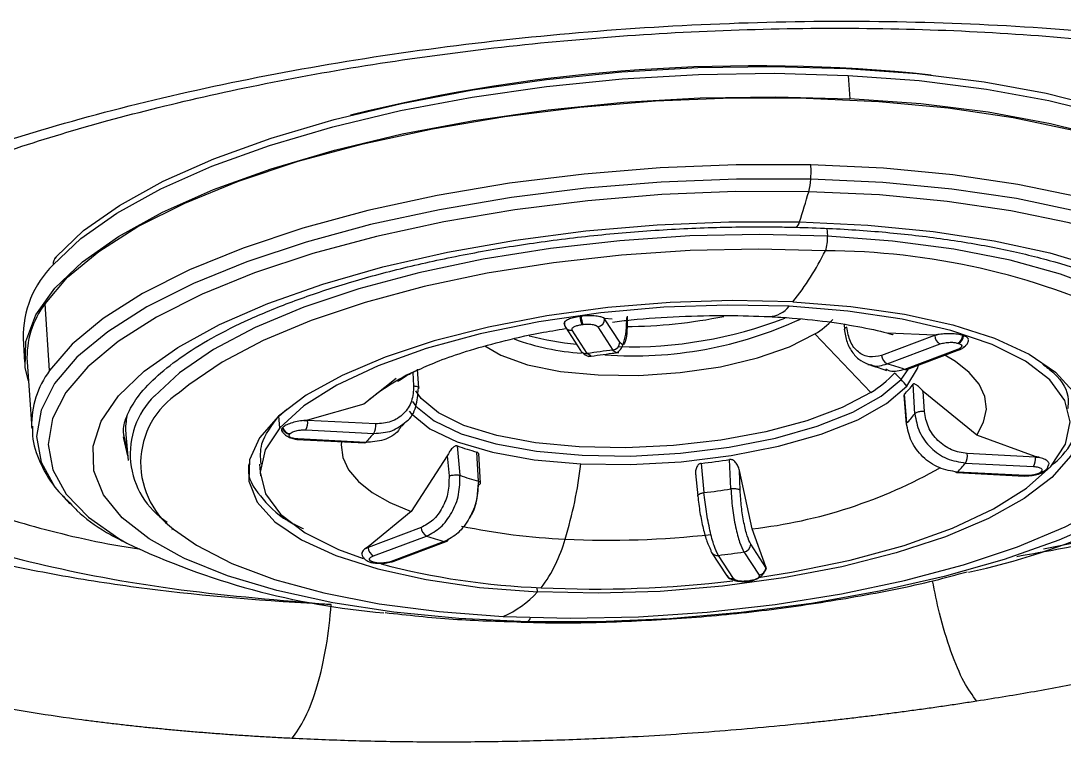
# Model space of a CAD drawing. Extents: x 525 to 613, y 487 to 635.
# Drawn here: x 566.072 to 567.72, y 580.882 to 582.022 of the extents above; entities that cross this region are included whole.
import ezdxf

# ---------------------------------------------------------------- set-up
doc = ezdxf.new("R2010")
doc.units = 0
doc.header["$MEASUREMENT"] = 0
doc.layers.add('1', color=4, linetype='Continuous')
doc.layers.add('STD TEST', color=3, linetype='Continuous')

# ---------------------------------------------------------------- blocks, each defined once
blk = doc.blocks.new('2023 VANGUARD')
at = {"layer": '1', "color": 3, "linetype": 'Continuous', "lineweight": 25}
for p, q in [((-1.5814, -10.7554), (-1.5788, -10.7922)), ((-1.6148, -10.997), (-1.614, -11.0096)), ((-2.8329, -11.0425), (-2.8347, -11.0448)), ((-2.8424, -11.2218), (-2.8497, -11.1161)), ((-2.0051, -11.1362), (-2.0031, -11.136)), ((-2.0294, -11.1488), (-2.0301, -11.1468)), ((-2.0294, -11.1488), (-2.0294, -11.1491)), ((-2.0278, -11.1534), (-2.004, -11.1901)), ((-2.0021, -11.1491), (-2.0001, -11.1488)), ((-1.9767, -11.1526), (-1.9529, -11.1893)), ((-1.966, -11.1395), (-1.9678, -11.1384)), ((-1.9678, -11.1384), (-1.966, -11.1402)), ((-1.9542, -11.1406), (-1.966, -11.1395)), ((-1.966, -11.1402), (-1.966, -11.1395)), ((-1.9421, -11.177), (-1.966, -11.1402)), ((-1.5879, -11.1487), (-1.5872, -11.1568)), ((-1.9933, -11.1948), (-2.0171, -11.158)), ((-1.6338, -11.1639), (-1.5455, -11.2564)), ((-1.4448, -11.1664), (-1.5285, -11.1977)), ((-1.4448, -11.1657), (-1.518, -11.1628)), ((-1.4399, -11.1649), (-1.4448, -11.1657)), ((-1.4448, -11.1664), (-1.4399, -11.1649)), ((-1.4448, -11.1657), (-1.4448, -11.1664)), ((-1.4004, -11.1662), (-1.399, -11.1667)), ((-2.8845, -11.1713), (-2.8819, -11.2082)), ((-1.5199, -11.211), (-1.4361, -11.1797)), ((-1.4084, -11.1785), (-1.407, -11.1789)), ((-1.9878, -11.1986), (-1.9933, -11.1948)), ((-1.9529, -11.1893), (-1.9475, -11.1931)), ((-1.4084, -11.1886), (-1.4921, -11.2199)), ((-1.4887, -11.2199), (-1.405, -11.1886)), ((-2.878, -11.2079), (-2.8707, -11.3135)), ((-2.2596, -11.2494), (-2.2613, -11.2196)), ((-1.4978, -11.2356), (-1.4865, -11.2199)), ((-2.2951, -11.2345), (-2.3462, -11.275)), ((-2.2688, -11.2249), (-2.2676, -11.2459)), ((-1.4759, -11.2899), (-1.4788, -11.2431)), ((-1.4935, -11.2604), (-1.4898, -11.3069)), ((-1.4929, -11.2591), (-1.4892, -11.305)), ((-1.3783, -11.3236), (-1.4628, -11.2547)), ((-1.4609, -11.2864), (-1.4628, -11.2547)), ((-2.4806, -11.2936), (-2.4678, -11.2827)), ((-2.3462, -11.275), (-2.4352, -11.2999)), ((-2.479, -11.312), (-2.4806, -11.2936)), ((-2.4352, -11.2999), (-2.441, -11.3005)), ((-2.441, -11.3005), (-2.4351, -11.3006)), ((-2.4351, -11.3006), (-2.4352, -11.2999)), ((-2.3275, -11.306), (-2.4351, -11.3006)), ((-2.8709, -11.3107), (-2.8707, -11.3135)), ((-2.475, -11.3124), (-2.4744, -11.3117)), ((-2.438, -11.3155), (-2.3304, -11.3209)), ((-2.726, -11.3235), (-2.7196, -11.3506)), ((-2.7255, -11.3292), (-2.7258, -11.3263)), ((-2.7191, -11.3564), (-2.7255, -11.3292)), ((-2.7221, -11.3225), (-2.7184, -11.364)), ((-2.4633, -11.3221), (-2.4627, -11.3214)), ((-2.452, -11.3306), (-2.3444, -11.336)), ((-2.343, -11.3352), (-2.4506, -11.3298)), ((-1.2858, -11.3576), (-1.3783, -11.3236)), ((-2.1986, -11.3406), (-2.1946, -11.3872)), ((-2.1654, -11.3966), (-2.1677, -11.3506)), ((-2.2144, -11.3565), (-2.2715, -11.4446)), ((-2.2144, -11.3565), (-2.2117, -11.3881)), ((-2.1621, -11.3997), (-2.1645, -11.353)), ((-1.8136, -11.3683), (-1.8091, -11.4145)), ((-1.7665, -11.4087), (-1.7685, -11.3622)), ((-1.3962, -11.3678), (-1.2886, -11.3732)), ((-1.2857, -11.3583), (-1.3933, -11.3529)), ((-1.2802, -11.3588), (-1.2858, -11.3576)), ((-1.2858, -11.3576), (-1.2857, -11.3583)), ((-1.2857, -11.3583), (-1.2802, -11.3588)), ((-2.511, -11.3697), (-2.5094, -11.3881)), ((-1.8223, -11.3843), (-1.8189, -11.4195)), ((-1.7327, -11.4717), (-1.7532, -11.3797)), ((-1.7519, -11.4112), (-1.7532, -11.3797)), ((-1.4102, -11.3829), (-1.3026, -11.3883)), ((-1.3013, -11.3875), (-1.4088, -11.3821)), ((-1.2759, -11.3809), (-1.2765, -11.3816)), ((-1.2684, -11.3784), (-1.2678, -11.3777)), ((-2.2715, -11.4446), (-2.3396, -11.5003)), ((-2.6496, -11.4727), (-2.6487, -11.4734)), ((-2.2558, -11.4698), (-2.3395, -11.5011)), ((-2.3309, -11.5144), (-2.2471, -11.4831)), ((-1.7114, -11.5319), (-1.7327, -11.4717)), ((-2.3396, -11.5003), (-2.3436, -11.5029)), ((-2.3395, -11.5011), (-2.3396, -11.5003)), ((-2.2194, -11.492), (-2.3031, -11.5233)), ((-2.2997, -11.5233), (-2.216, -11.492)), ((-1.7113, -11.5326), (-1.7352, -11.4959)), ((-2.3436, -11.5029), (-2.3395, -11.5011)), ((-1.797, -11.5091), (-1.7732, -11.5458)), ((-1.7625, -11.5504), (-1.7863, -11.5137)), ((-1.7459, -11.5082), (-1.7221, -11.545)), ((-2.3366, -11.5242), (-2.3352, -11.5247)), ((-2.3309, -11.5245), (-2.3322, -11.5241)), ((-1.7106, -11.5347), (-1.7114, -11.5319)), ((-1.7114, -11.5319), (-1.7113, -11.5326)), ((-1.7113, -11.5326), (-1.7106, -11.5347)), ((-1.7122, -11.5389), (-1.7106, -11.5347)), ((-2.072, -11.5715), (-2.0725, -11.5645)), ((-1.7372, -11.5539), (-1.7392, -11.5542)), ((-1.7383, -11.5549), (-1.7364, -11.5546))]:
    blk.add_line(p, q, dxfattribs=at)
at = {"layer": '1', "color": 3, "linetype": 'Continuous', "lineweight": 25, "flags": 128}
for points in [[(-2.8323, -11.0418), (-2.7888, -11.0006), (-2.7321, -10.9607), (-2.6632, -10.9226), (-2.5829, -10.887), (-2.4925, -10.8543), (-2.3933, -10.825), (-2.2867, -10.7996), (-2.1743, -10.7784), (-2.0578, -10.7618), (-1.9387, -10.7499), (-1.8189, -10.743), (-1.7001, -10.7411), (-1.584, -10.7443), (-1.4724, -10.7526), (-1.3668, -10.7657), (-1.2688, -10.7836), (-1.1799, -10.8059), (-1.1013, -10.8323), (-1.0341, -10.8625), (-0.9794, -10.896), (-0.9379, -10.9323), (-0.9103, -10.971), (-0.9079, -10.9758)], [(-2.8368, -11.0546), (-2.7931, -11.0131), (-2.7361, -10.973), (-2.6668, -10.9347), (-2.5861, -10.8988), (-2.4951, -10.866), (-2.3954, -10.8365), (-2.2882, -10.811), (-2.1751, -10.7897), (-2.0578, -10.7729), (-1.9381, -10.761), (-1.8176, -10.754), (-1.6981, -10.7521), (-1.5814, -10.7554)], [(-1.5814, -10.7554), (-1.4691, -10.7636), (-1.3629, -10.7769), (-1.2644, -10.7948), (-1.1749, -10.8173), (-1.0958, -10.8439), (-1.0282, -10.8742), (-0.9732, -10.9079), (-0.9648, -10.9142)], [(-2.8759, -11.2382), (-2.8809, -11.2176), (-2.8798, -11.1759), (-2.8642, -11.1337), (-2.8343, -11.0915), (-2.7905, -11.05), (-2.7336, -11.0098), (-2.6642, -10.9716), (-2.5835, -10.9357), (-2.4926, -10.9028), (-2.3928, -10.8734), (-2.2856, -10.8479), (-2.1726, -10.8266), (-2.0553, -10.8098), (-1.9355, -10.7979), (-1.8151, -10.7909), (-1.6956, -10.789), (-1.5788, -10.7922)], [(-2.8497, -11.1161), (-2.8141, -11.0744), (-2.765, -11.0335), (-2.703, -10.9942), (-2.6291, -10.957), (-2.5443, -10.9225), (-2.4499, -10.8911), (-2.3473, -10.8634), (-2.2379, -10.8396), (-2.1233, -10.8203), (-2.0053, -10.8055), (-1.8855, -10.7957), (-1.7657, -10.7908), (-1.6476, -10.7911)], [(-1.6476, -10.7911), (-1.5329, -10.7964), (-1.4234, -10.8067), (-1.3206, -10.8219), (-1.2261, -10.8417), (-1.1411, -10.8658), (-1.067, -10.8939), (-1.0047, -10.9256), (-0.9554, -10.9604), (-0.9195, -10.9978), (-0.8977, -11.0373), (-0.8906, -11.0705)], [(-0.8885, -11.1011), (-0.8877, -11.0608), (-0.9012, -11.0202), (-0.9289, -10.9814), (-0.9706, -10.9448), (-1.0257, -10.9111), (-1.0932, -10.8807), (-1.1723, -10.8541), (-1.2618, -10.8317), (-1.3604, -10.8137), (-1.4665, -10.8005), (-1.5788, -10.7922)], [(-1.6403, -10.8968), (-1.7584, -10.8965), (-1.8782, -10.9014), (-1.998, -10.9112), (-2.116, -10.9259), (-2.2306, -10.9453), (-2.34, -10.969), (-2.4426, -10.9968), (-2.537, -11.0282), (-2.6218, -11.0627), (-2.6957, -11.0999), (-2.7577, -11.1392), (-2.8068, -11.18), (-2.8424, -11.2218)], [(-0.8833, -11.1761), (-0.8904, -11.1429), (-0.9122, -11.1035), (-0.9481, -11.066), (-0.9974, -11.0312), (-1.0597, -10.9996), (-1.1338, -10.9714), (-1.2188, -10.9473), (-1.3133, -10.9275), (-1.4161, -10.9124), (-1.5256, -10.9021), (-1.6403, -10.8968)], [(-1.6404, -10.9194), (-1.7577, -10.9192), (-1.8768, -10.924), (-1.9958, -10.9338), (-2.113, -10.9484), (-2.2268, -10.9677), (-2.3355, -10.9912), (-2.4375, -11.0188), (-2.5312, -11.05), (-2.6155, -11.0843), (-2.6889, -11.1212), (-2.7505, -11.1603), (-2.7993, -11.2008), (-2.8346, -11.2424), (-2.856, -11.2842), (-2.863, -11.3258), (-2.8557, -11.3665), (-2.8341, -11.4057), (-2.8104, -11.4321)], [(-0.9331, -11.3095), (-0.9166, -11.2881), (-0.8953, -11.2462), (-0.8882, -11.2047), (-0.8955, -11.164), (-0.9172, -11.1248), (-0.9528, -11.0876), (-1.0018, -11.053), (-1.0636, -11.0216), (-1.1373, -10.9936), (-1.2217, -10.9697), (-1.3156, -10.95), (-1.4177, -10.935), (-1.5265, -10.9247), (-1.6404, -10.9194)], [(-1.6436, -10.9392), (-1.7589, -10.9389), (-1.8758, -10.9436), (-1.9927, -10.9533), (-2.1079, -10.9676), (-2.2197, -10.9865), (-2.3264, -11.0097), (-2.4266, -11.0368), (-2.5187, -11.0674), (-2.6014, -11.1011), (-2.6736, -11.1374), (-2.734, -11.1757), (-2.782, -11.2156), (-2.8167, -11.2564), (-2.8377, -11.2975), (-2.8446, -11.3383), (-2.8374, -11.3783), (-2.8162, -11.4168), (-2.7812, -11.4533), (-2.733, -11.4872), (-2.7203, -11.4945)], [(-0.9745, -11.3488), (-0.9674, -11.3421), (-0.9327, -11.3013), (-0.9117, -11.2602), (-0.9047, -11.2193), (-0.9119, -11.1794), (-0.9332, -11.1409), (-0.9682, -11.1044), (-1.0164, -11.0704), (-1.0771, -11.0395), (-1.1494, -11.012), (-1.2323, -10.9885), (-1.3246, -10.9692), (-1.4249, -10.9544), (-1.5318, -10.9443), (-1.6436, -10.9392)], [(-2.6376, -11.5146), (-2.685, -11.4878), (-2.7279, -11.4542), (-2.7572, -11.4182), (-2.7726, -11.3803), (-2.7739, -11.3413), (-2.7609, -11.3016), (-2.7339, -11.2619), (-2.6933, -11.2229), (-2.6398, -11.1851), (-2.5742, -11.1492), (-2.4976, -11.1157), (-2.4111, -11.0851), (-2.3161, -11.058), (-2.2141, -11.0347), (-2.1068, -11.0157), (-1.9958, -11.0012), (-1.8828, -10.9914), (-1.7697, -10.9866), (-1.6582, -10.9867)], [(-1.6582, -10.9867), (-1.5501, -10.9918), (-1.4471, -11.0018), (-1.3508, -11.0166), (-1.2627, -11.0358), (-1.1843, -11.0593), (-1.1167, -11.0866), (-1.061, -11.1173), (-1.0182, -11.151), (-0.9889, -11.187), (-0.9734, -11.2248), (-0.9722, -11.2639), (-0.9852, -11.3036), (-1.0122, -11.3433), (-1.042, -11.3732)], [(-1.614, -11.0096), (-1.7213, -11.0068), (-1.8312, -11.0091), (-1.9419, -11.0165), (-2.0513, -11.0288), (-2.1577, -11.0457), (-2.2592, -11.0671), (-2.3542, -11.0926), (-2.4408, -11.1216), (-2.5178, -11.1538), (-2.5837, -11.1885), (-2.6375, -11.2252), (-2.677, -11.262)], [(-1.0842, -11.15), (-1.1204, -11.1243), (-1.1773, -11.095), (-1.246, -11.0692), (-1.3255, -11.0474), (-1.4144, -11.0301), (-1.5111, -11.0174), (-1.614, -11.0096)], [(-1.6174, -11.0325), (-1.7228, -11.0298), (-1.8308, -11.0321), (-1.9394, -11.0393), (-2.0469, -11.0513), (-2.1514, -11.068), (-2.2511, -11.089), (-2.3443, -11.114), (-2.4294, -11.1425), (-2.505, -11.1741), (-2.5698, -11.2082), (-2.6226, -11.2442), (-2.6373, -11.2565)], [(-1.6685, -11.1132), (-1.7643, -11.111), (-1.8624, -11.1141), (-1.9607, -11.1222), (-2.057, -11.1352), (-2.1491, -11.1529), (-2.235, -11.1748), (-2.3128, -11.2005), (-2.3806, -11.2293), (-2.4371, -11.2606), (-2.4809, -11.2938), (-2.511, -11.328), (-2.5269, -11.3626), (-2.5281, -11.3967), (-2.5145, -11.4296), (-2.4866, -11.4606), (-2.4449, -11.4889), (-2.3904, -11.5139), (-2.3243, -11.5351), (-2.248, -11.552), (-2.1633, -11.5642), (-2.072, -11.5715)], [(-1.6745, -11.1202), (-1.7721, -11.1182), (-1.8722, -11.1217), (-1.9722, -11.1306), (-2.0697, -11.1447), (-2.1623, -11.1637), (-2.2477, -11.1871), (-2.3238, -11.2144), (-2.3887, -11.2448), (-2.4409, -11.2776), (-2.479, -11.312)], [(-1.6685, -11.1132), (-1.5772, -11.1204), (-1.4925, -11.1326), (-1.4162, -11.1495), (-1.3501, -11.1707), (-1.2956, -11.1958), (-1.2539, -11.2241), (-1.226, -11.255), (-1.2124, -11.2879), (-1.2136, -11.322), (-1.2295, -11.3566), (-1.2596, -11.3909), (-1.3034, -11.424), (-1.3599, -11.4554), (-1.4277, -11.4842), (-1.5055, -11.5098), (-1.5914, -11.5317), (-1.6835, -11.5494), (-1.7798, -11.5625), (-1.8781, -11.5706), (-1.9762, -11.5736), (-2.072, -11.5715)], [(-1.2615, -11.3731), (-1.2383, -11.338), (-1.2308, -11.3029), (-1.239, -11.2689), (-1.2627, -11.2366), (-1.3014, -11.207), (-1.354, -11.1807), (-1.4194, -11.1583), (-1.4959, -11.1405), (-1.5817, -11.1277), (-1.6745, -11.1202)], [(-2.1554, -11.1828), (-2.1301, -11.1976), (-2.088, -11.2124), (-2.0359, -11.223), (-1.9762, -11.2287), (-1.912, -11.2294), (-1.8464, -11.2249), (-1.7828, -11.2156), (-1.7243, -11.2018), (-1.6738, -11.1843), (-1.6338, -11.1639)], [(-2.0029, -11.1915), (-2.0031, -11.1913), (-2.004, -11.1901)], [(-1.3783, -11.3236), (-1.3674, -11.3032), (-1.3631, -11.2828), (-1.3655, -11.2628), (-1.3745, -11.2434), (-1.39, -11.2249), (-1.4119, -11.2076), (-1.4286, -11.1974)], [(-1.4887, -11.2465), (-1.4718, -11.2184), (-1.4703, -11.213)], [(-2.2695, -11.2707), (-2.264, -11.2779), (-2.2351, -11.3013), (-2.1926, -11.3216), (-2.138, -11.3377), (-2.0735, -11.3492), (-2.0015, -11.3556), (-1.9248, -11.3567), (-1.8463, -11.3524), (-1.7691, -11.3428), (-1.6961, -11.3284), (-1.6301, -11.3097), (-1.5737, -11.2874), (-1.529, -11.2624), (-1.4978, -11.2356)], [(-2.0035, -11.3692), (-1.9251, -11.3703), (-1.8449, -11.3659), (-1.766, -11.3561), (-1.6914, -11.3414), (-1.6239, -11.3222), (-1.5663, -11.2995), (-1.5206, -11.2739), (-1.4887, -11.2465)], [(-1.5455, -11.2564), (-1.5906, -11.2801), (-1.6466, -11.3011), (-1.7114, -11.3185), (-1.7824, -11.3317), (-1.8571, -11.3403), (-1.9326, -11.3439), (-2.0062, -11.3423), (-2.0749, -11.3357), (-2.1364, -11.3243), (-2.1883, -11.3084), (-2.2285, -11.2887), (-2.2557, -11.266), (-2.264, -11.2539)], [(-2.2748, -11.2859), (-2.2717, -11.2897), (-2.2422, -11.3137), (-2.1988, -11.3344), (-2.143, -11.3509), (-2.0771, -11.3626), (-2.0035, -11.3692)], [(-2.479, -11.312), (-2.5021, -11.3471), (-2.5097, -11.3822), (-2.5015, -11.4163), (-2.4778, -11.4485), (-2.4391, -11.4781), (-2.3864, -11.5045), (-2.3475, -11.5187)], [(-2.4526, -11.3303), (-2.452, -11.3306), (-2.4513, -11.3304), (-2.4506, -11.3298)], [(-2.3813, -11.3341), (-2.3818, -11.339), (-2.3794, -11.359), (-2.3704, -11.3784), (-2.3548, -11.3968), (-2.333, -11.4142), (-2.3051, -11.4302), (-2.2715, -11.4446)], [(-2.343, -11.3352), (-2.3438, -11.3358), (-2.3444, -11.336)], [(-2.126, -11.6101), (-2.0206, -11.6128), (-1.9126, -11.6106), (-1.804, -11.6033), (-1.6965, -11.5913), (-1.592, -11.5746), (-1.4923, -11.5536), (-1.3991, -11.5286), (-1.314, -11.5001), (-1.2384, -11.4685), (-1.1736, -11.4344), (-1.1208, -11.3984), (-1.0809, -11.361), (-1.0787, -11.3585)], [(-1.042, -11.3732), (-1.0527, -11.3823), (-1.1062, -11.4201), (-1.1718, -11.456), (-1.2485, -11.4895), (-1.335, -11.52), (-1.4299, -11.5472), (-1.5319, -11.5704), (-1.6393, -11.5895), (-1.7503, -11.604), (-1.8633, -11.6137), (-1.9764, -11.6186), (-2.0879, -11.6185)], [(-1.7196, -11.5482), (-1.6708, -11.5404), (-1.5782, -11.5214), (-1.4928, -11.498), (-1.4167, -11.4707), (-1.3518, -11.4403), (-1.2996, -11.4075), (-1.2615, -11.3731)], [(-1.4102, -11.3829), (-1.4095, -11.3827), (-1.4088, -11.3821)], [(-1.3013, -11.3875), (-1.302, -11.3881), (-1.3026, -11.3883)], [(-2.6401, -11.4772), (-2.6107, -11.4975), (-2.5549, -11.5263), (-2.4873, -11.5516), (-2.4093, -11.573), (-2.322, -11.59), (-2.227, -11.6025), (-2.126, -11.6101)], [(-2.0879, -11.6185), (-2.196, -11.6134), (-2.299, -11.6033), (-2.3953, -11.5886), (-2.4834, -11.5693), (-2.5618, -11.5459), (-2.6294, -11.5186), (-2.6376, -11.5146)], [(-1.7383, -11.5549), (-1.7384, -11.5549), (-1.7387, -11.5547), (-1.7392, -11.5542)], [(-1.7372, -11.5539), (-1.7368, -11.5544), (-1.7364, -11.5546), (-1.736, -11.5544), (-1.736, -11.5543)]]:
    blk.add_lwpolyline(points, dxfattribs=at)
at = {"layer": '1', "color": 3, "linetype": 'Continuous', "lineweight": 25}
for centre, radius, start, end in [((-1.7278, -13.4025), 2.6622, 84.0124, 103.8987), ((-1.7956, -10.9071), 0.1557, 355.4388, 3.7976), ((-1.7459, -10.9123), 0.1057, 345.2918, 356.1302), ((-2.7368, -10.6311), 1.1358, 341.7522, 344.2604), ((-1.6682, -10.9859), 0.0101, 291.9478, 355.5432), ((-1.6632, -11.0139), 0.0495, 337.9553, 5.0414), ((-2.0367, -10.8235), 0.4685, 321.8132, 333.5106), ((-1.6198, -12.1499), 1.1174, 64.6122, 89.8787), ((-2.7244, -11.1685), 0.16, 134.6124, 180.9851), ((-2.8206, -11.0532), 0.0163, 135.7267, 184.8254), ((-2.7379, -11.2009), 0.1403, 142.8284, 182.8481), ((-1.7076, -11.0946), 0.0418, 272.103, 322.201), ((-1.9676, -11.134), 0.0376, 183.3634, 203.5734), ((-1.9656, -11.1338), 0.0376, 183.3634, 203.5734), ((-1.9411, -10.3171), 0.8352, 270.6254, 281.2987), ((-2.0189, -11.1476), 0.0106, 191.5969, 279.7492), ((-1.9783, -11.1404), 0.0123, 277.1347, 0.5983), ((-1.9209, -10.5695), 0.629, 265.9428, 294.842), ((-1.9236, -10.5141), 0.67, 268.2417, 291.2007), ((-1.7016, -11.0525), 0.1304, 301.3267, 317.3907), ((-1.9669, -10.722), 0.4602, 255.1226, 264.5798), ((-1.4292, -11.1658), 0.0155, 182.3209, 243.7531), ((-1.4146, -11.1658), 0.0142, 295.9677, 358.0457), ((-1.4132, -11.1662), 0.0142, 295.9677, 358.0457), ((-1.97, -10.779), 0.4167, 250.5049, 265.5241), ((-1.9544, -11.1771), 0.0123, 277.1347, 0.6002), ((-1.995, -11.1839), 0.011, 223.3844, 278.7744), ((-1.7901, -12.5428), 1.3632, 96.8593, 98.5728), ((-1.513, -11.1971), 0.0155, 182.3198, 243.7529), ((-1.4067, -11.1841), 0.00482, 249.6421, 303.2206), ((-1.6579, -11.6892), 0.4977, 70.5474, 73.9021), ((-1.4904, -11.2152), 0.00501, 250.3223, 289.6953), ((-2.73, -11.3069), 0.141, 142.8956, 181.5678), ((-2.1262, -11.5261), 0.3338, 113.9244, 131.2219), ((-1.6356, -11.1083), 0.1733, 301.3267, 317.3907), ((-1.5954, -11.3261), 0.133, 42.8412, 48.9768), ((-1.5945, -11.3253), 0.1319, 36.6734, 42.8449), ((-1.5745, -11.173), 0.1187, 313.4776, 323.7987), ((-2.5863, -11.3534), 0.1289, 134.761, 236.8844), ((-2.5671, -11.3678), 0.1316, 122.2612, 236.2873), ((-2.6196, -11.3137), 0.1029, 169.3651, 185.9), ((-2.4598, -11.3035), 0.0249, 331.3899, 6.8232), ((-1.5713, -11.2193), 0.1187, 313.7594, 323.5169), ((-1.3352, -11.2738), 0.1234, 307.0988, 353.6024), ((-2.4625, -11.3091), 0.0129, 194.7964, 266.2301), ((-2.4618, -11.3084), 0.0129, 194.7964, 266.2301), ((-2.3522, -11.3089), 0.0249, 331.3901, 6.8237), ((-2.2309, -11.4212), 0.1413, 134.7531, 142.5232), ((-2.0557, -10.9479), 0.4179, 249.9964, 254.4531), ((-1.6001, -10.5349), 1.0266, 281.7413, 307.544), ((-1.9447, -10.2312), 1.1447, 276.5781, 278.854), ((-1.5083, -11.2818), 0.1413, 314.7531, 322.5232), ((-1.418, -11.3559), 0.0249, 331.3901, 6.8237), ((-1.3104, -11.3613), 0.0249, 331.3899, 6.8232), ((-2.6679, -11.292), 0.6689, 342.9632, 353.3746), ((-1.8207, -10.6975), 0.7792, 276.4864, 299.6268), ((-1.4098, -11.3808), 0.00211, 201.4883, 258.6153), ((-1.2759, -11.3717), 0.01, 266.091, 317.7339), ((-1.2751, -11.3713), 0.00968, 265.2794, 353.1904), ((-2.0525, -10.9942), 0.4179, 250.1182, 254.3311), ((-1.9415, -10.2774), 1.1448, 276.6402, 278.7918), ((-1.9831, -10.4646), 1.0244, 258.2365, 267.465), ((-2.2402, -11.4691), 0.0155, 182.3197, 243.7529), ((-2.0814, -11.0138), 0.4977, 250.5474, 253.9021), ((-1.9598, -10.048), 1.4417, 267.2726, 276.4524), ((-2.2146, -10.4309), 1.1778, 244.5718, 265.1254), ((-2.2177, -11.4872), 0.00501, 250.3223, 289.6953), ((-2.2184, -11.4866), 0.00588, 293.7998, 348.3124), ((-2.2535, -11.4255), 0.2337, 323.3737, 344.4765), ((-1.7475, -11.496), 0.0123, 277.1347, 0.6001), ((-2.324, -11.5005), 0.0155, 182.3209, 243.7531), ((-1.7885, -11.5035), 0.0102, 185.3606, 212.9185), ((-1.788, -11.503), 0.0108, 214.0221, 279.0399), ((-1.9491, -10.1602), 1.3632, 276.8593, 278.5728), ((-2.3347, -11.5181), 0.00642, 243.7439, 292.2066), ((-2.3333, -11.5184), 0.00661, 253.0931, 291.7327), ((-2.0208, -10.389), 1.1767, 255.323, 267.7998), ((-2.3014, -11.5186), 0.00501, 250.3224, 289.6952), ((-1.7236, -11.5328), 0.0123, 277.1347, 0.5983), ((-1.7642, -11.5397), 0.0108, 214.0222, 279.0398), ((-1.9801, -9.748), 1.8189, 267.2946, 276.8384), ((-2.1895, -11.4645), 0.1589, 293.5439, 317.6592), ((-2.0933, -11.609), 0.0109, 299.8127, 344.7295), ((-2.0969, -11.5661), 0.0531, 268.8834, 279.7279)]:
    blk.add_arc(centre, radius, start, end, dxfattribs=at)
for points, knots in [([(-3.6011, -11.3809), (-3.6014, -11.3781), (-3.602, -11.3724), (-3.6024, -11.3638), (-3.6024, -11.3552), (-3.6019, -11.3466), (-3.6011, -11.3379), (-3.5998, -11.3292), (-3.5982, -11.3204), (-3.5961, -11.3115), (-3.5907, -11.2924), (-3.5788, -11.2629), (-3.5545, -11.2229), (-3.5221, -11.183), (-3.4819, -11.1433), (-3.4337, -11.1038), (-3.3596, -11.052), (-3.2491, -10.9894), (-3.09, -10.9192), (-2.9082, -10.8552), (-2.7061, -10.7989), (-2.4885, -10.7515), (-2.259, -10.7139), (-2.0226, -10.6872), (-1.7835, -10.6718), (-1.5463, -10.6679), (-1.3157, -10.6757), (-1.0957, -10.6949), (-0.8905, -10.7251), (-0.7045, -10.7658), (-0.5418, -10.8156), (-0.428, -10.8638), (-0.3512, -10.9059), (-0.2841, -10.9503), (-0.2194, -11.009), (-0.1745, -11.0838), (-0.1621, -11.161), (-0.18, -11.2266), (-0.2106, -11.2788), (-0.252, -11.3307), (-0.3093, -11.3817), (-0.3816, -11.431), (-0.4434, -11.4672), (-0.5119, -11.5023), (-0.587, -11.536), (-0.6683, -11.5683), (-0.7555, -11.5991), (-0.8484, -11.6282), (-0.9463, -11.6556), (-1.0484, -11.6809), (-1.1332, -11.6995), (-1.1984, -11.7126), (-1.2426, -11.721), (-1.2872, -11.7291), (-1.3324, -11.7368), (-1.3628, -11.7417), (-1.3781, -11.7441)], [0, 0, 0, 0, 0.003448, 0.006901, 0.01036, 0.013825, 0.017298, 0.020778, 0.024268, 0.027768, 0.031278, 0.046954, 0.062571, 0.078123, 0.093711, 0.109395, 0.125102, 0.1563, 0.187519, 0.218733, 0.249923, 0.281292, 0.312408, 0.343737, 0.374934, 0.406106, 0.437454, 0.468561, 0.49993, 0.531367, 0.562614, 0.593664, 0.60936, 0.625034, 0.656307, 0.68742, 0.718734, 0.749848, 0.765566, 0.781241, 0.81237, 0.827973, 0.84366, 0.859351, 0.874939, 0.890521, 0.906117, 0.921795, 0.937496, 0.953049, 0.968629, 0.9749, 0.981168, 0.987437, 0.993712, 1, 1, 1, 1]), ([(-3.3763, -11.1226), (-3.3719, -11.1185), (-3.3638, -11.1109), (-3.3396, -11.0893), (-3.3085, -11.0647), (-3.2703, -11.0384), (-3.2333, -11.0158), (-3.1837, -10.9882), (-3.1138, -10.9537), (-3.0144, -10.9119), (-2.8935, -10.8685), (-2.7506, -10.8256), (-2.5889, -10.7855), (-2.4131, -10.7503), (-2.2257, -10.7212), (-2.0298, -10.6992), (-1.8286, -10.6851), (-1.6257, -10.6794), (-1.4253, -10.6827), (-1.2314, -10.695), (-1.0538, -10.7154), (-0.9012, -10.7413), (-0.779, -10.7693), (-0.6839, -10.7967), (-0.6089, -10.823), (-0.5583, -10.8443), (-0.523, -10.8613), (-0.4961, -10.8756), (-0.4707, -10.8906), (-0.446, -10.9073), (-0.4249, -10.9243), (-0.4178, -10.9337), (-0.4139, -10.9389)], [0, 0, 0, 0, 0.0396674, 0.0727129, 0.0990525, 0.1197852, 0.1387691, 0.1562604, 0.1876858, 0.2213329, 0.2585181, 0.298724, 0.3403835, 0.3829312, 0.4260332, 0.47026, 0.5150239, 0.5601635, 0.6061571, 0.6523458, 0.6986146, 0.741042, 0.7781798, 0.809953, 0.8377984, 0.8650302, 0.878505, 0.8925066, 0.9113549, 0.9357208, 0.9652896, 1, 1, 1, 1]), ([(-1.2728, -11.5033), (-1.2518, -11.4992), (-1.1499, -11.479), (-0.987, -11.4297), (-0.7933, -11.3573), (-0.6354, -11.2753), (-0.5158, -11.1874), (-0.44, -11.0962), (-0.4062, -11.0062), (-0.4216, -10.9492), (-0.4289, -10.9218)], [0, 0, 0, 0, 0.036112, 0.17521, 0.314308, 0.453406, 0.592505, 0.731603, 0.870701, 1, 1, 1, 1]), ([(-0.4087, -10.9516), (-0.4052, -10.9575), (-0.3969, -10.9716), (-0.3911, -10.9948), (-0.3875, -11.021), (-0.3888, -11.0481), (-0.3949, -11.0759), (-0.4063, -11.1043), (-0.4235, -11.1341), (-0.4483, -11.1662), (-0.4831, -11.2012), (-0.5197, -11.2308), (-0.5528, -11.2539), (-0.5775, -11.2698), (-0.6038, -11.2855), (-0.6313, -11.3008), (-0.6636, -11.3176), (-0.705, -11.3376), (-0.7629, -11.3629), (-0.8342, -11.3905), (-0.914, -11.4177), (-0.9933, -11.4419), (-1.106, -11.4724), (-1.2119, -11.498), (-1.2971, -11.5127), (-1.3151, -11.5158)], [0, 0, 0, 0, 0.028388, 0.068187, 0.108958, 0.150699, 0.193406, 0.237076, 0.281425, 0.33104, 0.385903, 0.445997, 0.472153, 0.498295, 0.524425, 0.550542, 0.575802, 0.610644, 0.655047, 0.712307, 0.766216, 0.816787, 0.864029, 0.971244, 1, 1, 1, 1]), ([(-2.7245, -11.3282), (-2.7251, -11.3243), (-2.727, -11.3127), (-2.721, -11.2923), (-2.7052, -11.264), (-2.6777, -11.2335), (-2.6381, -11.2016), (-2.5876, -11.1701), (-2.5267, -11.1396), (-2.456, -11.1108), (-2.3765, -11.0841), (-2.2894, -11.0602), (-2.196, -11.0395), (-2.0978, -11.0224), (-1.9963, -11.0091), (-1.8929, -10.9998), (-1.791, -10.9949), (-1.7149, -10.9942), (-1.6737, -10.9951), (-1.6644, -10.9953)], [0, 0, 0, 0, 0.032824, 0.09726, 0.157102, 0.220718, 0.282991, 0.345291, 0.40805, 0.471314, 0.534988, 0.598968, 0.663165, 0.727513, 0.791959, 0.856463, 0.920991, 0.982104, 1, 1, 1, 1]), ([(-1.6644, -10.9953), (-1.6469, -10.9958), (-1.5962, -10.9974), (-1.515, -11.0032), (-1.4236, -11.014), (-1.3391, -11.0287), (-1.2625, -11.0471), (-1.1953, -11.0685), (-1.1385, -11.0925), (-1.0929, -11.1183), (-1.0591, -11.1448), (-1.0375, -11.1708), (-1.0272, -11.191), (-1.0266, -11.2027), (-1.0264, -11.2068)], [0, 0, 0, 0, 0.048284, 0.140121, 0.231837, 0.323307, 0.414431, 0.505075, 0.595075, 0.684275, 0.772683, 0.860871, 0.950421, 1, 1, 1, 1]), ([(-3.3669, -11.114), (-3.3729, -11.1313), (-3.3894, -11.1792), (-3.3655, -11.2552), (-3.3002, -11.3387), (-3.1893, -11.4141), (-3.0392, -11.4792), (-2.8534, -11.5317), (-2.6392, -11.5712), (-2.4783, -11.5846), (-2.3979, -11.5913)], [0, 0, 0, 0, 0.075043, 0.20718, 0.339317, 0.471453, 0.60359, 0.735727, 0.867863, 1, 1, 1, 1]), ([(-2.0051, -11.1362), (-2.0085, -11.1368), (-2.0154, -11.138), (-2.0235, -11.1409), (-2.029, -11.1441), (-2.0297, -11.1459), (-2.0301, -11.1468)], [0, 0, 0, 0, 0.2475583, 0.5008343, 0.7536478, 1, 1, 1, 1]), ([(-1.9678, -11.1384), (-1.9695, -11.1377), (-1.973, -11.1365), (-1.982, -11.1353), (-1.9924, -11.1349), (-1.9996, -11.1356), (-2.0031, -11.136)], [0, 0, 0, 0, 0.246603, 0.499388, 0.752586, 1, 1, 1, 1]), ([(-1.9537, -11.1452), (-1.9438, -11.1439), (-1.9091, -11.1396), (-1.8478, -11.1359), (-1.7741, -11.1339), (-1.7279, -11.1356), (-1.7059, -11.1364)], [0, 0, 0, 0, 0.119381, 0.421302, 0.72397, 1, 1, 1, 1]), ([(-1.9475, -11.1935), (-1.9453, -11.1923), (-1.9408, -11.1901), (-1.9354, -11.1776), (-1.9315, -11.1599), (-1.931, -11.1451), (-1.9308, -11.1377)], [0, 0, 0, 0, 0.25364, 0.504519, 0.752803, 1, 1, 1, 1]), ([(-1.9306, -11.1358), (-1.9305, -11.1437), (-1.9302, -11.1596), (-1.9326, -11.1753), (-1.9367, -11.1827), (-1.9403, -11.1789), (-1.9421, -11.177)], [0, 0, 0, 0, 0.2498167, 0.5002219, 0.7504957, 1, 1, 1, 1]), ([(-1.7059, -11.1364), (-1.6939, -11.1371), (-1.6591, -11.1391), (-1.6061, -11.145), (-1.5533, -11.1541), (-1.5212, -11.1615), (-1.5105, -11.165), (-1.51, -11.1651)], [0, 0, 0, 0, 0.153613, 0.440862, 0.720604, 0.989176, 1, 1, 1, 1]), ([(-2.0289, -11.1435), (-2.0293, -11.1455), (-2.03, -11.1494), (-2.0279, -11.1529), (-2.0269, -11.1546)], [0, 0, 0, 0, 0.499246, 1, 1, 1, 1]), ([(-2.0171, -11.158), (-2.0174, -11.1571), (-2.0179, -11.1551), (-2.0141, -11.1523), (-2.0086, -11.1502), (-2.0042, -11.1494), (-2.0021, -11.1491)], [0, 0, 0, 0, 0.279486, 0.559002, 0.779415, 1, 1, 1, 1]), ([(-2.0001, -11.1488), (-1.9972, -11.1485), (-1.9914, -11.148), (-1.984, -11.1489), (-1.9788, -11.1505), (-1.9774, -11.1519), (-1.9767, -11.1526)], [0, 0, 0, 0, 0.279658, 0.559227, 0.779582, 1, 1, 1, 1]), ([(-1.5836, -11.1532), (-1.5843, -11.1535), (-1.5858, -11.1541), (-1.5865, -11.1548), (-1.5869, -11.1552)], [0, 0, 0, 0, 0.481432, 1, 1, 1, 1]), ([(-1.5285, -11.1977), (-1.5351, -11.1992), (-1.5482, -11.2022), (-1.5659, -11.1937), (-1.5792, -11.1772), (-1.5822, -11.1612), (-1.5836, -11.1532)], [0, 0, 0, 0, 0.249775, 0.50014, 0.75045, 1, 1, 1, 1]), ([(-2.2591, -11.2199), (-2.2491, -11.2154), (-2.2282, -11.2061), (-2.1842, -11.1908), (-2.1304, -11.1757), (-2.0773, -11.1634), (-2.0412, -11.1576), (-2.0277, -11.1554)], [0, 0, 0, 0, 0.194465, 0.405713, 0.629142, 0.86224, 1, 1, 1, 1]), ([(-1.5875, -11.1564), (-1.5864, -11.1634), (-1.5841, -11.1773), (-1.5745, -11.1943), (-1.5617, -11.2072), (-1.551, -11.2111), (-1.5457, -11.213)], [0, 0, 0, 0, 0.251796, 0.500836, 0.749797, 1, 1, 1, 1]), ([(-1.4004, -11.1662), (-1.4031, -11.1656), (-1.4085, -11.1642), (-1.4191, -11.1635), (-1.4301, -11.1637), (-1.4367, -11.1645), (-1.4399, -11.1649)], [0, 0, 0, 0, 0.247558, 0.500834, 0.753648, 1, 1, 1, 1]), ([(-1.3911, -11.1727), (-1.3916, -11.1715), (-1.3925, -11.1693), (-1.3969, -11.1675), (-1.399, -11.1667)], [0, 0, 0, 0, 0.505777, 1, 1, 1, 1]), ([(-1.4361, -11.1797), (-1.4337, -11.179), (-1.429, -11.1776), (-1.4206, -11.1769), (-1.4134, -11.1772), (-1.4101, -11.1781), (-1.4084, -11.1785)], [0, 0, 0, 0, 0.279486, 0.559002, 0.779415, 1, 1, 1, 1]), ([(-1.407, -11.1789), (-1.4053, -11.1797), (-1.402, -11.1811), (-1.4016, -11.184), (-1.4038, -11.1866), (-1.4068, -11.1879), (-1.4084, -11.1886)], [0, 0, 0, 0, 0.279658, 0.559227, 0.779582, 1, 1, 1, 1]), ([(-1.4043, -11.1882), (-1.4024, -11.1873), (-1.3991, -11.1857), (-1.3969, -11.1834), (-1.396, -11.1824)], [0, 0, 0, 0, 0.592311, 1, 1, 1, 1]), ([(-1.396, -11.1824), (-1.3955, -11.182), (-1.3935, -11.1801), (-1.3918, -11.1769), (-1.3914, -11.1743), (-1.3913, -11.1733)], [0, 0, 0, 0, 0.164103, 0.66484, 1, 1, 1, 1]), ([(-2.0007, -11.1932), (-1.999, -11.1949), (-1.9948, -11.1992), (-1.9903, -11.199), (-1.9875, -11.1989)], [0, 0, 0, 0, 0.401044, 1, 1, 1, 1]), ([(-1.9917, -11.1997), (-1.9793, -11.1978), (-1.9633, -11.1955), (-1.947, -11.1935), (-1.9434, -11.1931)], [0, 0, 0, 0, 0.779368, 1, 1, 1, 1]), ([(-2.2925, -11.2385), (-2.2925, -11.2385), (-2.2926, -11.2385), (-2.2811, -11.2311), (-2.2694, -11.2242), (-2.2592, -11.2199), (-2.2591, -11.2199)], [0, 0, 0, 0, 0.238343, 0.60405, 0.993885, 1, 1, 1, 1]), ([(-1.5503, -11.2119), (-1.5422, -11.2144), (-1.5318, -11.2174), (-1.5226, -11.2207), (-1.5206, -11.2214)], [0, 0, 0, 0, 0.779948, 1, 1, 1, 1]), ([(-1.5468, -11.2119), (-1.5454, -11.2126), (-1.5374, -11.2166), (-1.5278, -11.2136), (-1.5199, -11.211)], [0, 0, 0, 0, 0.175553, 1, 1, 1, 1]), ([(-1.4921, -11.2199), (-1.5, -11.2223), (-1.5108, -11.2254), (-1.5197, -11.2207), (-1.5221, -11.2194)], [0, 0, 0, 0, 0.733728, 1, 1, 1, 1]), ([(-1.2745, -11.2112), (-1.2681, -11.2161), (-1.2456, -11.2333), (-1.2321, -11.2575), (-1.234, -11.2768), (-1.2345, -11.2815)], [0, 0, 0, 0, 0.230139, 0.811211, 1, 1, 1, 1]), ([(-2.2676, -11.2459), (-2.2681, -11.2541), (-2.269, -11.2706), (-2.2825, -11.2908), (-2.3027, -11.3044), (-2.3193, -11.3055), (-2.3275, -11.306)], [0, 0, 0, 0, 0.249816, 0.500222, 0.750495, 1, 1, 1, 1]), ([(-2.2794, -11.3022), (-2.2793, -11.3021), (-2.2713, -11.2971), (-2.2624, -11.2789), (-2.2609, -11.26), (-2.2602, -11.2505)], [0, 0, 0, 0, 0.0103517, 0.505185, 1, 1, 1, 1]), ([(-2.2676, -11.2459), (-2.2669, -11.246), (-2.2654, -11.2461), (-2.2629, -11.2466), (-2.2606, -11.2475), (-2.2595, -11.2487), (-2.2595, -11.2497), (-2.26, -11.2502), (-2.2602, -11.2505)], [0, 0, 0, 0, 0.1247216, 0.2493439, 0.5000001, 0.7506559, 0.8752779, 1, 1, 1, 1]), ([(-1.4628, -11.2547), (-1.4645, -11.2528), (-1.4678, -11.2491), (-1.472, -11.2455), (-1.4749, -11.2435), (-1.4767, -11.2426), (-1.478, -11.2424), (-1.4785, -11.2429), (-1.4788, -11.2431)], [0, 0, 0, 0, 0.29899, 0.576196, 0.702242, 0.809893, 0.905998, 1, 1, 1, 1]), ([(-2.5086, -11.3696), (-2.5094, -11.359), (-2.5112, -11.3339), (-2.4918, -11.3083), (-2.4806, -11.2936)], [0, 0, 0, 0, 0.424206, 1, 1, 1, 1]), ([(-2.441, -11.3005), (-2.4445, -11.301), (-2.4517, -11.3021), (-2.4617, -11.3048), (-2.47, -11.308), (-2.4729, -11.3105), (-2.4744, -11.3117)], [0, 0, 0, 0, 0.246603, 0.499388, 0.752586, 1, 1, 1, 1]), ([(-2.3304, -11.3209), (-2.3205, -11.3204), (-2.3011, -11.3194), (-2.2866, -11.3079), (-2.2794, -11.3022)], [0, 0, 0, 0, 0.5053094, 1, 1, 1, 1]), ([(-2.286, -11.3098), (-2.2846, -11.308), (-2.2828, -11.3058), (-2.2795, -11.3025), (-2.2788, -11.3018)], [0, 0, 0, 0, 0.779536, 1, 1, 1, 1]), ([(-1.4669, -11.2866), (-1.468, -11.2868), (-1.4702, -11.2871), (-1.4729, -11.2879), (-1.4749, -11.2889), (-1.4755, -11.2895), (-1.4759, -11.2899)], [0, 0, 0, 0, 0.2594148, 0.5189356, 0.7684504, 1, 1, 1, 1]), ([(-1.4759, -11.2899), (-1.4742, -11.2997), (-1.4707, -11.3193), (-1.4518, -11.3447), (-1.4259, -11.363), (-1.4061, -11.3662), (-1.3962, -11.3678)], [0, 0, 0, 0, 0.249978, 0.4999653, 0.7499704, 1, 1, 1, 1]), ([(-1.4609, -11.2864), (-1.4618, -11.2864), (-1.4638, -11.2863), (-1.4659, -11.2865), (-1.4669, -11.2866)], [0, 0, 0, 0, 0.481432, 1, 1, 1, 1]), ([(-1.3933, -11.3529), (-1.4017, -11.3515), (-1.4185, -11.3488), (-1.4405, -11.3331), (-1.4564, -11.3114), (-1.4594, -11.2947), (-1.4609, -11.2864)], [0, 0, 0, 0, 0.249775, 0.500139, 0.75045, 1, 1, 1, 1]), ([(-2.8695, -11.3098), (-2.8697, -11.3148), (-2.8704, -11.3343), (-2.8585, -11.3673), (-2.8379, -11.4042), (-2.8167, -11.4249), (-2.8072, -11.4342)], [0, 0, 0, 0, 0.107463, 0.424135, 0.742494, 1, 1, 1, 1]), ([(-2.475, -11.3124), (-2.4758, -11.3137), (-2.4773, -11.316), (-2.4755, -11.3179), (-2.4746, -11.3188)], [0, 0, 0, 0, 0.550351, 1, 1, 1, 1]), ([(-2.4758, -11.3164), (-2.4749, -11.3181), (-2.473, -11.3214), (-2.4673, -11.3257), (-2.4603, -11.3289), (-2.4551, -11.3299), (-2.4526, -11.3303)], [0, 0, 0, 0, 0.259401, 0.515218, 0.762829, 1, 1, 1, 1]), ([(-2.4627, -11.3214), (-2.4615, -11.3204), (-2.459, -11.3184), (-2.452, -11.3164), (-2.4447, -11.3154), (-2.4402, -11.3154), (-2.438, -11.3155)], [0, 0, 0, 0, 0.279658, 0.559227, 0.779582, 1, 1, 1, 1]), ([(-2.2868, -11.3087), (-2.2883, -11.3113), (-2.2943, -11.3218), (-2.3143, -11.3331), (-2.3335, -11.3345), (-2.343, -11.3352)], [0, 0, 0, 0, 0.141789, 0.570874, 1, 1, 1, 1]), ([(-1.4088, -11.3821), (-1.4187, -11.3805), (-1.4385, -11.3773), (-1.4644, -11.359), (-1.4835, -11.3339), (-1.4873, -11.3146), (-1.4892, -11.305)], [0, 0, 0, 0, 0.25003, 0.500035, 0.750022, 1, 1, 1, 1]), ([(-2.4506, -11.3298), (-2.4533, -11.3296), (-2.4585, -11.329), (-2.4631, -11.3269), (-2.4647, -11.3245), (-2.4638, -11.3229), (-2.4633, -11.3221)], [0, 0, 0, 0, 0.279486, 0.559002, 0.779415, 1, 1, 1, 1]), ([(-2.1986, -11.3406), (-2.1992, -11.3405), (-2.2003, -11.3403), (-2.2022, -11.3409), (-2.2043, -11.3423), (-2.2073, -11.3451), (-2.211, -11.3498), (-2.2132, -11.3542), (-2.2144, -11.3565)], [0, 0, 0, 0, 0.094256, 0.190576, 0.298462, 0.424807, 0.701731, 1, 1, 1, 1]), ([(-2.1642, -11.3551), (-2.1645, -11.3543), (-2.1648, -11.3529), (-2.166, -11.3512), (-2.1671, -11.3508), (-2.1677, -11.3506)], [0, 0, 0, 0, 0.36143, 0.684157, 1, 1, 1, 1]), ([(-1.8136, -11.3683), (-1.8144, -11.3685), (-1.816, -11.3688), (-1.818, -11.3703), (-1.8197, -11.3725), (-1.8215, -11.3762), (-1.8229, -11.3819), (-1.8222, -11.3865), (-1.8218, -11.3889)], [0, 0, 0, 0, 0.094221, 0.190485, 0.298283, 0.424504, 0.701611, 1, 1, 1, 1]), ([(-1.7532, -11.3797), (-1.7538, -11.3773), (-1.7549, -11.3727), (-1.7582, -11.3677), (-1.7613, -11.3645), (-1.7637, -11.3629), (-1.7661, -11.3621), (-1.7677, -11.3622), (-1.7685, -11.3622)], [0, 0, 0, 0, 0.298263, 0.575128, 0.701506, 0.809415, 0.905745, 1, 1, 1, 1]), ([(-1.2655, -11.3724), (-1.2648, -11.3712), (-1.2633, -11.3686), (-1.2658, -11.3648), (-1.2714, -11.3614), (-1.2773, -11.3597), (-1.2802, -11.3588)], [0, 0, 0, 0, 0.247553, 0.500917, 0.753662, 1, 1, 1, 1]), ([(-2.3979, -11.5913), (-2.5005, -11.5865), (-2.5973, -11.5782), (-2.7343, -11.5607), (-2.7786, -11.554), (-2.8643, -11.5387), (-2.9053, -11.5303), (-3.0213, -11.5028), (-3.09, -11.4815), (-3.18, -11.4448), (-3.2077, -11.4318), (-3.2573, -11.4049), (-3.2794, -11.3908), (-3.2989, -11.3763)], [0, 0, 0, 0, 0.25, 0.25, 0.375, 0.375, 0.5, 0.5, 0.75, 0.75, 0.875, 0.875, 1, 1, 1, 1]), ([(-2.5278, -11.3693), (-2.5283, -11.3737), (-2.5304, -11.3931), (-2.507, -11.4253), (-2.4767, -11.4554), (-2.447, -11.4689), (-2.4413, -11.4715)], [0, 0, 0, 0, 0.116205, 0.511354, 0.906504, 1, 1, 1, 1]), ([(-1.3023, -11.388), (-1.301, -11.3881), (-1.2981, -11.3881), (-1.2916, -11.3876), (-1.2829, -11.386), (-1.2755, -11.3834), (-1.2713, -11.381), (-1.27, -11.3798), (-1.2695, -11.3794)], [0, 0, 0, 0, 0.101618, 0.233543, 0.497479, 0.767824, 0.907724, 1, 1, 1, 1]), ([(-1.2765, -11.3816), (-1.2778, -11.3826), (-1.2802, -11.3846), (-1.2872, -11.3866), (-1.2946, -11.3876), (-1.299, -11.3876), (-1.3013, -11.3875)], [0, 0, 0, 0, 0.279658, 0.559227, 0.779582, 1, 1, 1, 1]), ([(-1.2886, -11.3732), (-1.286, -11.3734), (-1.2807, -11.374), (-1.2762, -11.3761), (-1.2745, -11.3785), (-1.2754, -11.3801), (-1.2759, -11.3809)], [0, 0, 0, 0, 0.2794855, 0.5590017, 0.7794153, 1, 1, 1, 1]), ([(-2.2117, -11.3881), (-2.2117, -11.3967), (-2.2118, -11.4138), (-2.2214, -11.4389), (-2.2366, -11.4596), (-2.2494, -11.4664), (-2.2558, -11.4698)], [0, 0, 0, 0, 0.249817, 0.500222, 0.750496, 1, 1, 1, 1]), ([(-2.2471, -11.4831), (-2.2395, -11.4791), (-2.2244, -11.4712), (-2.2063, -11.4469), (-2.1947, -11.4174), (-2.1946, -11.3973), (-2.1946, -11.3872)], [0, 0, 0, 0, 0.25003, 0.500035, 0.750022, 1, 1, 1, 1]), ([(-2.1654, -11.3966), (-2.1658, -11.4066), (-2.1667, -11.4264), (-2.1786, -11.4558), (-2.1967, -11.4801), (-2.2118, -11.488), (-2.2194, -11.492)], [0, 0, 0, 0, 0.249978, 0.4999653, 0.7499704, 1, 1, 1, 1]), ([(-2.2117, -11.3881), (-2.211, -11.3879), (-2.2098, -11.3875), (-2.2069, -11.3869), (-2.2029, -11.3865), (-2.199, -11.3865), (-2.1963, -11.3868), (-2.1952, -11.3871), (-2.1946, -11.3872)], [0, 0, 0, 0, 0.124722, 0.249344, 0.5, 0.750656, 0.875278, 1, 1, 1, 1]), ([(-2.1657, -11.4028), (-2.1651, -11.4026), (-2.1636, -11.402), (-2.1628, -11.4012), (-2.1624, -11.4008)], [0, 0, 0, 0, 0.481439, 1, 1, 1, 1]), ([(-2.1624, -11.4008), (-2.1622, -11.4004), (-2.1617, -11.3996), (-2.1621, -11.3984), (-2.1633, -11.3974), (-2.1647, -11.3969), (-2.1654, -11.3966)], [0, 0, 0, 0, 0.2594194, 0.5189434, 0.7684571, 1, 1, 1, 1]), ([(-2.1792, -11.4538), (-2.1788, -11.4533), (-2.1732, -11.4464), (-2.1671, -11.4278), (-2.1662, -11.4112), (-2.1657, -11.4029)], [0, 0, 0, 0, 0.034646, 0.518057, 1, 1, 1, 1]), ([(-1.8188, -11.4203), (-1.8189, -11.42), (-1.8191, -11.4195), (-1.8186, -11.4183), (-1.817, -11.4169), (-1.8142, -11.4157), (-1.8114, -11.4149), (-1.8099, -11.4146), (-1.8091, -11.4145)], [0, 0, 0, 0, 0.124722, 0.249344, 0.5, 0.750656, 0.875278, 1, 1, 1, 1]), ([(-1.7863, -11.5137), (-1.7886, -11.5092), (-1.7931, -11.5003), (-1.7997, -11.4748), (-1.8055, -11.4446), (-1.8079, -11.4245), (-1.8091, -11.4145)], [0, 0, 0, 0, 0.25003, 0.500035, 0.750022, 1, 1, 1, 1]), ([(-1.7547, -11.4095), (-1.7555, -11.4092), (-1.7572, -11.4088), (-1.7603, -11.4085), (-1.7635, -11.4084), (-1.7656, -11.4086), (-1.7665, -11.4087)], [0, 0, 0, 0, 0.259419, 0.518943, 0.768457, 1, 1, 1, 1]), ([(-1.7665, -11.4087), (-1.7659, -11.4188), (-1.7647, -11.439), (-1.7594, -11.4694), (-1.7527, -11.4949), (-1.7482, -11.5038), (-1.7459, -11.5082)], [0, 0, 0, 0, 0.249978, 0.499965, 0.74997, 1, 1, 1, 1]), ([(-1.7519, -11.4112), (-1.7522, -11.4109), (-1.7527, -11.4102), (-1.754, -11.4097), (-1.7547, -11.4095)], [0, 0, 0, 0, 0.481432, 1, 1, 1, 1]), ([(-1.7352, -11.4959), (-1.7371, -11.4921), (-1.7408, -11.4845), (-1.7461, -11.4628), (-1.7502, -11.4369), (-1.7514, -11.4198), (-1.7519, -11.4112)], [0, 0, 0, 0, 0.249775, 0.50014, 0.75045, 1, 1, 1, 1]), ([(-2.8072, -11.4342), (-2.8046, -11.4371), (-2.7901, -11.4529), (-2.7637, -11.4719), (-2.7359, -11.4865), (-2.7274, -11.491)], [0, 0, 0, 0, 0.1302885, 0.7351988, 1, 1, 1, 1]), ([(-1.8188, -11.4203), (-1.8178, -11.4288), (-1.8157, -11.4458), (-1.8105, -11.4715), (-1.8044, -11.4931), (-1.8005, -11.5007), (-1.7986, -11.5045)], [0, 0, 0, 0, 0.249817, 0.500222, 0.750496, 1, 1, 1, 1]), ([(-2.9805, -11.4347), (-2.9376, -11.4477), (-2.8519, -11.4737), (-2.7549, -11.4959), (-2.7006, -11.5036), (-2.7001, -11.5036)], [0, 0, 0, 0, 0.497429, 0.994858, 1, 1, 1, 1]), ([(-2.3497, -11.5095), (-2.3495, -11.5109), (-2.3492, -11.5138), (-2.3466, -11.5179), (-2.3427, -11.5215), (-2.3392, -11.5231), (-2.3375, -11.5239)], [0, 0, 0, 0, 0.253682, 0.507271, 0.757078, 1, 1, 1, 1]), ([(-2.3436, -11.5029), (-2.3454, -11.5044), (-2.3489, -11.5073), (-2.3492, -11.51), (-2.3494, -11.5113)], [0, 0, 0, 0, 0.514632, 1, 1, 1, 1]), ([(-2.3322, -11.5241), (-2.3339, -11.5233), (-2.3372, -11.5219), (-2.3377, -11.519), (-2.3354, -11.5164), (-2.3324, -11.5151), (-2.3309, -11.5144)], [0, 0, 0, 0, 0.279658, 0.559227, 0.779582, 1, 1, 1, 1]), ([(-2.334, -11.5249), (-2.3334, -11.525), (-2.3315, -11.5255), (-2.3262, -11.5262), (-2.3178, -11.5265), (-2.3092, -11.5255), (-2.3039, -11.5244), (-2.302, -11.5238), (-2.3015, -11.5237)], [0, 0, 0, 0, 0.0697929, 0.2179002, 0.5080512, 0.7969914, 0.9436022, 1, 1, 1, 1]), ([(-2.3031, -11.5233), (-2.3055, -11.524), (-2.3103, -11.5254), (-2.3186, -11.5261), (-2.3258, -11.5258), (-2.3292, -11.5249), (-2.3309, -11.5245)], [0, 0, 0, 0, 0.2794856, 0.5590017, 0.7794153, 1, 1, 1, 1]), ([(-2.0979, -11.6187), (-2.0904, -11.6191), (-2.0408, -11.6213), (-1.9479, -11.6191), (-1.8206, -11.6123), (-1.6941, -11.5991), (-1.5684, -11.5795), (-1.4676, -11.5599), (-1.4105, -11.5443), (-1.3934, -11.5396)], [0, 0, 0, 0, 0.032087, 0.21078, 0.387026, 0.563155, 0.740923, 0.922696, 1, 1, 1, 1]), ([(-1.7724, -11.5468), (-1.7718, -11.5476), (-1.7705, -11.5491), (-1.7662, -11.5516), (-1.759, -11.554), (-1.7502, -11.555), (-1.7431, -11.5551), (-1.7397, -11.5548), (-1.738, -11.5546)], [0, 0, 0, 0, 0.13528, 0.265731, 0.516495, 0.759126, 0.879321, 1, 1, 1, 1]), ([(-1.7221, -11.545), (-1.7219, -11.5459), (-1.7214, -11.5479), (-1.7251, -11.5507), (-1.7307, -11.5528), (-1.735, -11.5536), (-1.7372, -11.5539)], [0, 0, 0, 0, 0.279486, 0.559002, 0.779415, 1, 1, 1, 1]), ([(-1.736, -11.5543), (-1.7334, -11.5536), (-1.728, -11.5522), (-1.7208, -11.5481), (-1.7156, -11.5439), (-1.714, -11.5412), (-1.7135, -11.5402)], [0, 0, 0, 0, 0.269805, 0.551053, 0.841277, 1, 1, 1, 1]), ([(-2.4601, -11.8029), (-2.4684, -11.8025), (-2.485, -11.8016), (-2.5098, -11.8002), (-2.5343, -11.7987), (-2.5586, -11.797), (-2.5828, -11.7952), (-2.6067, -11.7933), (-2.6305, -11.7913), (-2.6541, -11.7891), (-2.6775, -11.7869), (-2.7007, -11.7845), (-2.7237, -11.7819), (-2.7466, -11.7793), (-2.7692, -11.7765), (-2.8104, -11.7712), (-2.8692, -11.7627), (-2.9436, -11.7501), (-3.0152, -11.736), (-3.0835, -11.7205), (-3.1482, -11.7037), (-3.2093, -11.6854), (-3.2666, -11.6659), (-3.311, -11.6486), (-3.3442, -11.6342), (-3.3681, -11.6232), (-3.3908, -11.6119), (-3.4124, -11.6003), (-3.433, -11.5884), (-3.4524, -11.5763), (-3.4708, -11.5639), (-3.4822, -11.5554), (-3.4878, -11.5512)], [0, 0, 0, 0, 0.017918, 0.035798, 0.053646, 0.071466, 0.089262, 0.10704, 0.124802, 0.142555, 0.160301, 0.178046, 0.195793, 0.213548, 0.231315, 0.249096, 0.311449, 0.373938, 0.436806, 0.499378, 0.562094, 0.624867, 0.687693, 0.750459, 0.781655, 0.812808, 0.843937, 0.875065, 0.906214, 0.937405, 0.968659, 1, 1, 1, 1]), ([(-1.7392, -11.5542), (-1.742, -11.5545), (-1.7478, -11.555), (-1.7553, -11.5541), (-1.7604, -11.5525), (-1.7618, -11.5511), (-1.7625, -11.5504)], [0, 0, 0, 0, 0.279658, 0.559227, 0.779582, 1, 1, 1, 1]), ([(-1.3781, -11.7441), (-1.3849, -11.7349), (-1.3988, -11.7161), (-1.4193, -11.6669), (-1.4365, -11.6114), (-1.4446, -11.5712), (-1.448, -11.5539)], [0, 0, 0, 0, 0.258841, 0.528027, 0.797213, 1, 1, 1, 1]), ([(-2.4601, -11.8029), (-2.4529, -11.7948), (-2.4456, -11.7837), (-2.4318, -11.7556), (-2.4254, -11.7386), (-2.4142, -11.7005), (-2.4094, -11.6793), (-2.402, -11.6357), (-2.3994, -11.6132), (-2.3979, -11.5913)], [0, 0, 0, 0, 0.25, 0.25, 0.5, 0.5, 0.75, 0.75, 1, 1, 1, 1]), ([(-2.3128, -11.604), (-2.2771, -11.608), (-2.2066, -11.6158), (-2.1338, -11.6178), (-2.0979, -11.6187)], [0, 0, 0, 0, 0.507499, 1, 1, 1, 1]), ([(-1.3781, -11.7441), (-1.3861, -11.7453), (-1.402, -11.7478), (-1.4261, -11.7514), (-1.4503, -11.7549), (-1.4746, -11.7582), (-1.4989, -11.7615), (-1.5233, -11.7647), (-1.5478, -11.7677), (-1.5724, -11.7707), (-1.5971, -11.7735), (-1.6219, -11.7763), (-1.6612, -11.7804), (-1.7151, -11.7857), (-1.7839, -11.7916), (-1.8528, -11.7966), (-1.9156, -11.8004), (-1.9722, -11.8032), (-2.0224, -11.8053), (-2.0723, -11.8068), (-2.1218, -11.808), (-2.1711, -11.8086), (-2.22, -11.8088), (-2.2687, -11.8086), (-2.317, -11.8079), (-2.365, -11.8067), (-2.4128, -11.8051), (-2.4443, -11.8036), (-2.4601, -11.8029)], [0, 0, 0, 0, 0.0227602, 0.0455012, 0.0682284, 0.0909472, 0.113663, 0.1363813, 0.1591074, 0.1818468, 0.2046049, 0.2273873, 0.2501993, 0.3128814, 0.3754425, 0.4379983, 0.5006643, 0.5465868, 0.5922719, 0.6377635, 0.6831057, 0.7283426, 0.7735184, 0.8186768, 0.8638614, 0.9091153, 0.9544809, 1, 1, 1, 1])]:
    blk.add_open_spline(points, degree=3, knots=knots, dxfattribs=at)
blk = doc.blocks.new('2026 Vanguard')
at = {"layer": 'STD TEST', "color": 1}
blk.add_blockref('2023 VANGUARD', (44.1613, 88.209), dxfattribs=at)

msp = doc.modelspace()

# ---------------------------------------------------------------- block references
at = {"layer": '1'}
msp.add_blockref('2026 Vanguard', (524.7985, 504.4821), dxfattribs=at)

doc.saveas('drawing.dxf')
